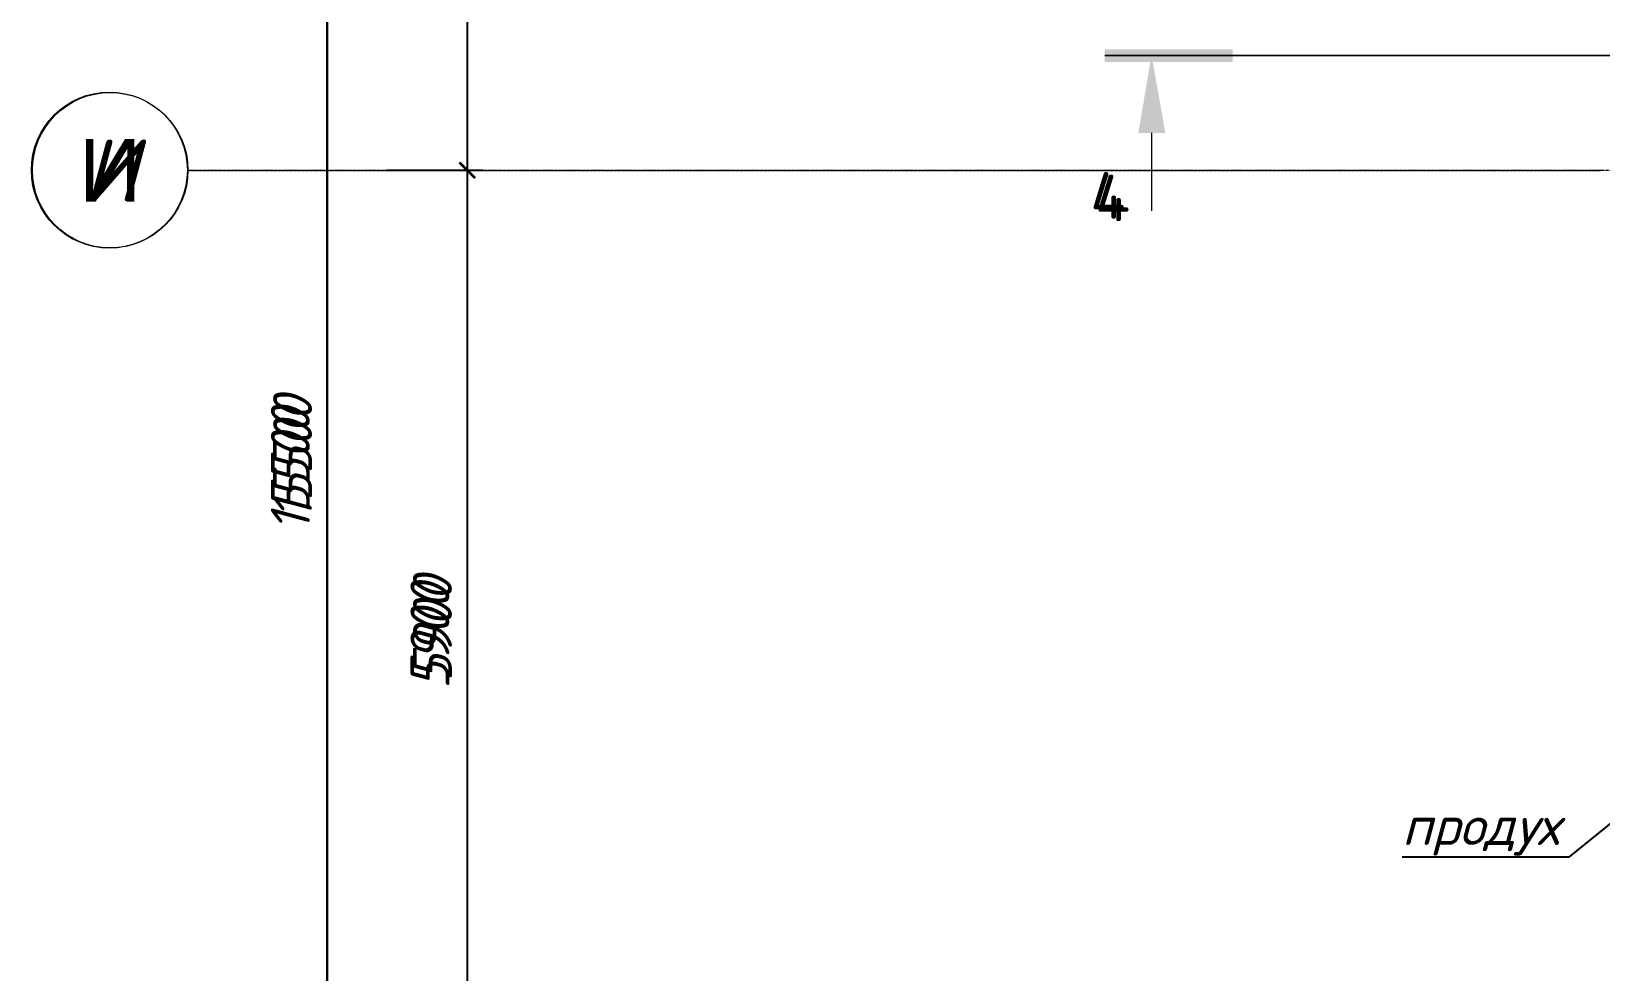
# Model space of a CAD drawing. Header units: millimetres. Extents: x -10178924 to 11692288, y -947381 to 58396.
# Drawn here: x 711602 to 721696, y -791846 to -785797 of the extents above; entities that cross this region are included whole.
import ezdxf
from ezdxf.enums import TextEntityAlignment as Align

# ---------------------------------------------------------------- set-up
doc = ezdxf.new("R2010")
doc.units = ezdxf.units.MM
doc.linetypes.add('осевая', pattern=[50.8, 31.75, -6.35, 6.35, -6.35])
doc.layers.add('PDF _PDF _Разрезы', color=7, linetype='Continuous')
doc.layers.add('PDF _Размеры осевые', color=7, linetype='Continuous', true_color=0x5d6970)
for name, color, linetype, lineweight in [('PDF _Разрезы', 7, 'Continuous', 9), ('PDF _Текст', 7, 'Continuous', 5), ('Размеры осевые', 153, 'Continuous', 9), ('Текст 0.09', 250, 'Continuous', 5)]:
    doc.layers.add(name, color=color, linetype=linetype, lineweight=lineweight)
doc.styles.add('PDF ArialMT', font='arial.ttf')
doc.styles.add('PDF GOST Common Italic', font='GOST_Common Italic.ttf')
doc.styles.add('PDF ISOCPEUR', font='isocpeur.ttf')
doc.styles.add('PDF ISOCPEUR Italic', font='isocpeui.ttf')
doc.styles.add('НТПИ_ТИ', font='isocpeui.ttf', dxfattribs={"height": 250})
doc.styles.add('Текст_М100', font='GOST_Common Italic.ttf', dxfattribs={"height": 250})
doc.dimstyles.new('Размеры_М100', dxfattribs={"dimtxt": 250, "dimasz": 100, "dimexe": 100, "dimexo": 100, "dimgap": 100, "dimtad": 1, "dimrnd": 5, "dimtxsty": 'Текст_М100', "dimblk": 'ARCHTICK', "dimcen": 250, "dimdle": 100, "dimadec": 0, "dimazin": 2, "dimtfac": 1, "dimtmove": 1, "dimatfit": 3, "dimfxl": 1, "dimarcsym": 0})

# ---------------------------------------------------------------- blocks, each defined once
blk = doc.blocks.new('_ArchTick')
at = {"color": 0, "linetype": 'ByBlock', "const_width": 0.15}
blk.add_lwpolyline([(-0.5, -0.5), (0.5, 0.5)], dxfattribs=at)
blk = doc.blocks.new('*D2698')
at = {"layer": 'Defpoints', "color": 0, "ltscale": 100, "transparency": 16777216}
for p in [(-8572, -5900), (-7952, -5900), (-8572, -11800)]:
    blk.add_point(p, dxfattribs=at)
at = {"layer": 'Размеры осевые', "color": 0, "lineweight": -2, "ltscale": 100, "transparency": 16777216}
for p, q in [((-7952, -11900), (-7952, -5800)), ((-8472, -5900), (-7852, -5900)), ((-8472, -11800), (-7852, -11800))]:
    blk.add_line(p, q, dxfattribs=at)
at = {"layer": 'Размеры осевые', "color": 0, "lineweight": -2, "ltscale": 100, "transparency": 16777216, "xscale": 100, "yscale": 100, "zscale": 100}
for p, rotation in [((-7952, -5900), 90), ((-7952, -11800), 270)]:
    blk.add_blockref('_ArchTick', p, dxfattribs=dict(at, rotation=rotation))
at = {"layer": 'Размеры осевые', "color": 0, "ltscale": 100, "transparency": 16777216, "insert": (-8177, -8850), "char_height": 250, "attachment_point": 5, "rotation": 90, "style": 'Текст_М100'}
blk.add_mtext('5900', dxfattribs=at)
blk = doc.blocks.new('*D2699')
at = {"layer": 'Defpoints', "color": 0, "ltscale": 100, "transparency": 16777216}
for p in [(-8572, 0), (-7952, 0), (-8572, -5900)]:
    blk.add_point(p, dxfattribs=at)
at = {"layer": 'Размеры осевые', "color": 0, "lineweight": -2, "ltscale": 100, "transparency": 16777216}
for p, q in [((-8472, 0), (-7852, 0)), ((-7952, -6000), (-7952, 100)), ((-8472, -5900), (-7852, -5900))]:
    blk.add_line(p, q, dxfattribs=at)
at = {"layer": 'Размеры осевые', "color": 0, "lineweight": -2, "ltscale": 100, "transparency": 16777216, "xscale": 100, "yscale": 100, "zscale": 100}
for p, rotation in [((-7952, 0), 90), ((-7952, -5900), 270)]:
    blk.add_blockref('_ArchTick', p, dxfattribs=dict(at, rotation=rotation))
at = {"layer": 'Размеры осевые', "color": 0, "ltscale": 100, "transparency": 16777216, "insert": (-8177, -2950), "char_height": 250, "attachment_point": 5, "rotation": 90, "style": 'Текст_М100'}
blk.add_mtext('5900', dxfattribs=at)
blk = doc.blocks.new('*D2701')
at = {"layer": 'Defpoints', "color": 0, "ltscale": 100, "transparency": 16777216}
for p in [(-9750, 0), (-8852, 0), (-9750, -15500)]:
    blk.add_point(p, dxfattribs=at)
at = {"layer": 'Размеры осевые', "color": 0, "lineweight": -2, "ltscale": 100, "transparency": 16777216}
for p, q in [((-9650, 0), (-8752, 0)), ((-8852, -15600), (-8852, 100)), ((-9650, -15500), (-8752, -15500))]:
    blk.add_line(p, q, dxfattribs=at)
at = {"layer": 'Размеры осевые', "color": 0, "lineweight": -2, "ltscale": 100, "transparency": 16777216, "xscale": 100, "yscale": 100, "zscale": 100}
for p, rotation in [((-8852, 0), 90), ((-8852, -15500), 270)]:
    blk.add_blockref('_ArchTick', p, dxfattribs=dict(at, rotation=rotation))
at = {"layer": 'Размеры осевые', "color": 0, "ltscale": 100, "transparency": 16777216, "insert": (-9077, -7750), "char_height": 250, "attachment_point": 5, "rotation": 90, "style": 'Текст_М100'}
blk.add_mtext('15500', dxfattribs=at)
blk = doc.blocks.new('A$C5282721b')
at = {"layer": 'PDF _Разрезы', "color": 18, "lineweight": 9, "true_color": 0x000000, "transparency": 33554687}
for points in [[(-3851.775, -5161.054), (61037.167, -5161.054)], [(-3551.207, -5660.591), (-3551.207, -6160.127)]]:
    blk.add_lwpolyline(points, dxfattribs=at)
at = {"layer": 'PDF _Разрезы', "color": 18, "true_color": 0x000000, "transparency": 33554559}
for points in [[(-3030.503, -5122.954), (-3851.775, -5122.954), (-3030.503, -5203.388)], [(-3851.775, -5122.954), (-3030.503, -5203.388), (-3851.775, -5203.388)], [(-3551.207, -5161.054), (-3462.306, -5660.591), (-3635.874, -5660.591)]]:
    blk.add_solid(points, dxfattribs=at)
at = {"layer": 'Размеры осевые', "color": 251, "linetype": 'осевая', "ltscale": 0.5, "transparency": 33554687}
blk.add_line((-9750, -5900), (57900, -5900), dxfattribs=at)
at = {"layer": 'Размеры осевые', "color": 251, "ltscale": 100, "transparency": 33554687}
blk.add_circle((-10250, -5900), 500, dxfattribs=at)
at = {"layer": 'Текст 0.09', "color": 7, "linetype": 'ByBlock', "lineweight": -2, "ltscale": 100, "transparency": 33554687}
blk.add_line((-864.379, -10315.705), (-864.739, -10315.705), dxfattribs=at)
blk.add_line((-864.379, -10315.705), (-864.739, -10315.705), dxfattribs=at)
for points in [[(-180.361, -9763.528), (-864.379, -10315.705)], [(-180.361, -9763.528), (-864.379, -10315.705)], [(-1940.018, -10315.705), (-864.739, -10315.705)], [(-1940.018, -10315.705), (-864.739, -10315.705)]]:
    blk.add_lwpolyline(points, dxfattribs=at)
at = {"layer": 'PDF _Текст', "color": 18, "true_color": 0x000000, "transparency": 33554687, "insert": (-3914.036, -6228.439), "char_height": 300, "attachment_point": 7, "style": 'PDF ISOCPEUR'}
blk.add_mtext('4', dxfattribs=at)
at = {"layer": 'Размеры осевые', "color": 251, "ltscale": 100, "transparency": 33554687, "style": 'PDF ISOCPEUR Italic'}
blk.add_text('И', height=400, dxfattribs=at).set_placement((-10250, -5900), align=Align.MIDDLE_CENTER)
at = {"layer": 'Текст 0.09', "color": 7, "ltscale": 100, "transparency": 33554687, "insert": (-1940.018, -9990.705), "char_height": 250, "attachment_point": 1, "style": 'НТПИ_ТИ'}
blk.add_mtext('продух', dxfattribs=at)
blk.add_mtext('продух', dxfattribs=at)
at = {"layer": 'Размеры осевые', "color": 251, "ltscale": 100, "transparency": 33554687}
for base, p1, p2, picture, middle in [((-8852.333, 0), (-9750, -15500), (-9750, 0), '*D2701', (-9077.333, -7750)), ((-7952.328, 0), (-8572.036, -5900), (-8572.036, 0), '*D2699', (-8177.328, -2950)), ((-7952.328, -5900), (-8572.036, -11800), (-8572.036, -5900), '*D2698', (-8177.328, -8850))]:
    dim = blk.add_linear_dim(base=base, p1=p1, p2=p2, angle=90, dimstyle='Размеры_М100', dxfattribs=at)
    dim.commit()
    dim.dimension.update_dxf_attribs({"geometry": picture, "text_midpoint": middle})

msp = doc.modelspace()

# ---------------------------------------------------------------- linework, layer by layer
at = {"layer": 'PDF _PDF _Разрезы', "lineweight": 9}
for points in [[(718506.2, -785950.9), (783388.3, -785950.9)], [(718806.8, -786450.4), (718806.8, -786950)]]:
    msp.add_lwpolyline(points, dxfattribs=at)
at = {"layer": 'PDF _PDF _Разрезы', "transparency": 33554559}
for points in [[(719327.5, -785912.8), (718506.2, -785912.8), (719327.5, -785993.2)], [(718506.2, -785912.8), (719327.5, -785993.2), (718506.2, -785993.2)], [(718806.8, -785950.9), (718895.6, -786450.4), (718722.1, -786450.4)]]:
    msp.add_solid(points, dxfattribs=at)
at = {"layer": 'PDF _Размеры осевые', "lineweight": 9}
for points in [[(713502.4, -796390.4), (713502.4, -780689.5)], [(714404.1, -786789.1), (714404.1, -780689.1)], [(714404.1, -792690.4), (714404.1, -786590.4)], [(712604.9, -786691.8), (712617.6, -786691.8)], [(712621.8, -786691.8), (712626, -786691.8)], [(712630.3, -786691.8), (712643, -786691.8)], [(712647.2, -786691.8), (712651.4, -786691.8)], [(712655.7, -786691.8), (712668.4, -786691.8)], [(712672.6, -786691.8), (712676.8, -786691.8)], [(712681.1, -786691.8), (712693.8, -786691.8)], [(712698, -786691.8), (712702.2, -786691.8)], [(712706.5, -786691.8), (712719.2, -786691.8)], [(712723.4, -786691.8), (712727.6, -786691.8)], [(712731.9, -786691.8), (712744.6, -786691.8)], [(712748.8, -786691.8), (712753, -786691.8)], [(712757.3, -786691.8), (712770, -786691.8)], [(712774.2, -786691.8), (712778.4, -786691.8)], [(712782.7, -786691.8), (712795.4, -786691.8)], [(712799.6, -786691.8), (712803.9, -786691.8)], [(712808.1, -786691.8), (712820.8, -786691.8)], [(712825, -786691.8), (712829.2, -786691.8)], [(712833.5, -786691.8), (712846.2, -786691.8)], [(712850.4, -786691.8), (712854.6, -786691.8)], [(712858.9, -786691.8), (712871.6, -786691.8)], [(712875.8, -786691.8), (712880, -786691.8)], [(712884.3, -786691.8), (712897, -786691.8)], [(712901.2, -786691.8), (712905.4, -786691.8)], [(712909.7, -786691.8), (712922.4, -786691.8)], [(712926.6, -786691.8), (712930.8, -786691.8)], [(712935.1, -786691.8), (712947.8, -786691.8)], [(712952, -786691.8), (712956.2, -786691.8)], [(712960.5, -786691.8), (712973.2, -786691.8)], [(712977.4, -786691.8), (712981.6, -786691.8)], [(712985.9, -786691.8), (712998.6, -786691.8)], [(713002.8, -786691.8), (713007.1, -786691.8)], [(713011.3, -786691.8), (713024, -786691.8)], [(713028.2, -786691.8), (713032.5, -786691.8)], [(713036.7, -786691.8), (713049.4, -786691.8)], [(713053.6, -786691.8), (713057.9, -786691.8)], [(713062.1, -786691.8), (713074.8, -786691.8)], [(713079, -786691.8), (713083.2, -786691.8)], [(713087.5, -786691.8), (713100.2, -786691.8)], [(713104.4, -786691.8), (713108.6, -786691.8)], [(713112.9, -786691.8), (713125.6, -786691.8)], [(713129.8, -786691.8), (713134, -786691.8)], [(713138.3, -786691.8), (713151, -786691.8)], [(713155.2, -786691.8), (713159.4, -786691.8)], [(713163.7, -786691.8), (713176.4, -786691.8)], [(713180.6, -786691.8), (713184.8, -786691.8)], [(713189.1, -786691.8), (713201.8, -786691.8)], [(713206, -786691.8), (713210.2, -786691.8)], [(713214.5, -786691.8), (713227.2, -786691.8)], [(713231.4, -786691.8), (713235.7, -786691.8)], [(713239.9, -786691.8), (713252.6, -786691.8)], [(713256.8, -786691.8), (713261.1, -786691.8)], [(713265.3, -786691.8), (713278, -786691.8)], [(713282.2, -786691.8), (713286.5, -786691.8)], [(713290.7, -786691.8), (713303.4, -786691.8)], [(713307.6, -786691.8), (713311.9, -786691.8)], [(713316.1, -786691.8), (713328.8, -786691.8)], [(713333, -786691.8), (713337.2, -786691.8)], [(713341.5, -786691.8), (713354.2, -786691.8)], [(713358.4, -786691.8), (713362.6, -786691.8)], [(713366.9, -786691.8), (713379.6, -786691.8)], [(713383.8, -786691.8), (713388, -786691.8)], [(713392.3, -786691.8), (713405, -786691.8)], [(713409.2, -786691.8), (713413.4, -786691.8)], [(713417.7, -786691.8), (713430.4, -786691.8)], [(713434.6, -786691.8), (713438.9, -786691.8)], [(713443.1, -786691.8), (713455.8, -786691.8)], [(713460, -786691.8), (713464.3, -786691.8)], [(713468.5, -786691.8), (713481.2, -786691.8)], [(713485.4, -786691.8), (713489.7, -786691.8)], [(713493.9, -786691.8), (713506.6, -786691.8)], [(713510.8, -786691.8), (713515.1, -786691.8)], [(713519.3, -786691.8), (713532, -786691.8)], [(713536.2, -786691.8), (713540.5, -786691.8)], [(713544.7, -786691.8), (713557.4, -786691.8)], [(713561.6, -786691.8), (713565.9, -786691.8)], [(713570.1, -786691.8), (713582.8, -786691.8)], [(713587, -786691.8), (713591.2, -786691.8)], [(713595.5, -786691.8), (713608.2, -786691.8)], [(713612.4, -786691.8), (713616.6, -786691.8)], [(713620.9, -786691.8), (713633.6, -786691.8)], [(713637.8, -786691.8), (713642.1, -786691.8)], [(713646.3, -786691.8), (713659, -786691.8)], [(713663.2, -786691.8), (713667.5, -786691.8)], [(713671.7, -786691.8), (713684.4, -786691.8)], [(713688.6, -786691.8), (713692.9, -786691.8)], [(713697.1, -786691.8), (713709.8, -786691.8)], [(713714, -786691.8), (713718.3, -786691.8)], [(713722.5, -786691.8), (713735.2, -786691.8)], [(713739.4, -786691.8), (713743.7, -786691.8)], [(713747.9, -786691.8), (713760.6, -786691.8)], [(713764.8, -786691.8), (713769.1, -786691.8)], [(713773.3, -786691.8), (713786, -786691.8)], [(713790.2, -786691.8), (713794.5, -786691.8)], [(713798.7, -786691.8), (713811.4, -786691.8)], [(713815.6, -786691.8), (713819.9, -786691.8)], [(713824.1, -786691.8), (713836.8, -786691.8)], [(713841, -786691.8), (713845.2, -786691.8)], [(713849.5, -786691.8), (713862.2, -786691.8)], [(713866.4, -786691.8), (713870.7, -786691.8)], [(713874.9, -786691.8), (713887.6, -786691.8)], [(713891.8, -786691.8), (713896.1, -786691.8)], [(713900.3, -786691.8), (713913, -786691.8)], [(713917.2, -786691.8), (713921.5, -786691.8)], [(713925.7, -786691.8), (713938.4, -786691.8)], [(713942.6, -786691.8), (713946.9, -786691.8)], [(713951.1, -786691.8), (713963.8, -786691.8)], [(713968, -786691.8), (713972.3, -786691.8)], [(713976.5, -786691.8), (713989.2, -786691.8)], [(713993.4, -786691.8), (713997.7, -786691.8)], [(714001.9, -786691.8), (714014.6, -786691.8)], [(714018.8, -786691.8), (714023.1, -786691.8)], [(714027.3, -786691.8), (714040, -786691.8)], [(714044.2, -786691.8), (714048.5, -786691.8)], [(714052.7, -786691.8), (714065.4, -786691.8)], [(714069.6, -786691.8), (714073.9, -786691.8)], [(714078.1, -786691.8), (714090.8, -786691.8)], [(714095, -786691.8), (714099.3, -786691.8)], [(714103.5, -786691.8), (714116.2, -786691.8)], [(714120.4, -786691.8), (714124.7, -786691.8)], [(714128.9, -786691.8), (714141.6, -786691.8)], [(714145.8, -786691.8), (714150.1, -786691.8)], [(714154.3, -786691.8), (714167, -786691.8)], [(714171.2, -786691.8), (714175.5, -786691.8)], [(714179.7, -786691.8), (714192.4, -786691.8)], [(714196.6, -786691.8), (714200.9, -786691.8)], [(714205.1, -786691.8), (714217.8, -786691.8)], [(714222, -786691.8), (714226.3, -786691.8)], [(714230.5, -786691.8), (714243.2, -786691.8)], [(714247.4, -786691.8), (714251.7, -786691.8)], [(714255.9, -786691.8), (714268.6, -786691.8)], [(714272.8, -786691.8), (714277.1, -786691.8)], [(714281.3, -786691.8), (714294, -786691.8)], [(714298.2, -786691.8), (714302.5, -786691.8)], [(714306.7, -786691.8), (714319.4, -786691.8)], [(714323.6, -786691.8), (714327.9, -786691.8)], [(714332.1, -786691.8), (714344.8, -786691.8)], [(714349, -786691.8), (714353.3, -786691.8)], [(714357.5, -786691.8), (714370.2, -786691.8)], [(714374.4, -786691.8), (714378.7, -786691.8)], [(714382.9, -786691.8), (714395.6, -786691.8)], [(714399.8, -786691.8), (714404.1, -786691.8)], [(714408.3, -786691.8), (714421, -786691.8)], [(714425.2, -786691.8), (714429.5, -786691.8)], [(714433.7, -786691.8), (714446.4, -786691.8)], [(714450.6, -786691.8), (714454.9, -786691.8)], [(714459.1, -786691.8), (714471.8, -786691.8)], [(714476, -786691.8), (714480.3, -786691.8)], [(714484.5, -786691.8), (714497.2, -786691.8)], [(714501.4, -786691.8), (714505.7, -786691.8)], [(714509.9, -786691.8), (714522.6, -786691.8)], [(714526.8, -786691.8), (714531.1, -786691.8)], [(714535.3, -786691.8), (714548, -786691.8)], [(714552.2, -786691.8), (714556.5, -786691.8)], [(714560.7, -786691.8), (714573.4, -786691.8)], [(714577.6, -786691.8), (714581.9, -786691.8)], [(714586.1, -786691.8), (714598.8, -786691.8)], [(714603, -786691.8), (714607.3, -786691.8)], [(714611.5, -786691.8), (714624.2, -786691.8)], [(714628.4, -786691.8), (714632.7, -786691.8)], [(714636.9, -786691.8), (714649.6, -786691.8)], [(714653.8, -786691.8), (714658.1, -786691.8)], [(714662.3, -786691.8), (714675, -786691.8)], [(714679.2, -786691.8), (714683.5, -786691.8)], [(714687.7, -786691.8), (714700.4, -786691.8)], [(714704.6, -786691.8), (714708.9, -786691.8)], [(714713.1, -786691.8), (714725.8, -786691.8)], [(714730, -786691.8), (714734.3, -786691.8)], [(714738.5, -786691.8), (714751.2, -786691.8)], [(714755.4, -786691.8), (714759.7, -786691.8)], [(714763.9, -786691.8), (714776.6, -786691.8)], [(714780.8, -786691.8), (714785.1, -786691.8)], [(714789.3, -786691.8), (714802, -786691.8)], [(714806.2, -786691.8), (714810.5, -786691.8)], [(714814.7, -786691.8), (714827.4, -786691.8)], [(714831.6, -786691.8), (714835.9, -786691.8)], [(714840.1, -786691.8), (714852.8, -786691.8)], [(714857, -786691.8), (714861.3, -786691.8)], [(714865.5, -786691.8), (714878.2, -786691.8)], [(714882.4, -786691.8), (714886.7, -786691.8)], [(714890.9, -786691.8), (714903.6, -786691.8)], [(714907.8, -786691.8), (714912.1, -786691.8)], [(714916.3, -786691.8), (714929, -786691.8)], [(714933.2, -786691.8), (714937.5, -786691.8)], [(714941.7, -786691.8), (714954.4, -786691.8)], [(714958.6, -786691.8), (714962.9, -786691.8)], [(714967.1, -786691.8), (714979.8, -786691.8)], [(714984, -786691.8), (714988.3, -786691.8)], [(714992.5, -786691.8), (715005.2, -786691.8)], [(715009.4, -786691.8), (715013.7, -786691.8)], [(715017.9, -786691.8), (715030.6, -786691.8)], [(715034.8, -786691.8), (715039.1, -786691.8)], [(715043.3, -786691.8), (715056, -786691.8)], [(715060.2, -786691.8), (715064.5, -786691.8)], [(715068.7, -786691.8), (715081.4, -786691.8)], [(715085.6, -786691.8), (715089.9, -786691.8)], [(715094.1, -786691.8), (715106.8, -786691.8)], [(715111, -786691.8), (715115.3, -786691.8)], [(715119.5, -786691.8), (715132.2, -786691.8)], [(715136.4, -786691.8), (715140.7, -786691.8)], [(715144.9, -786691.8), (715157.6, -786691.8)], [(715161.8, -786691.8), (715166.1, -786691.8)], [(715170.3, -786691.8), (715183, -786691.8)], [(715187.2, -786691.8), (715191.5, -786691.8)], [(715195.7, -786691.8), (715208.4, -786691.8)], [(715212.6, -786691.8), (715216.9, -786691.8)], [(715221.1, -786691.8), (715233.8, -786691.8)], [(715238, -786691.8), (715242.3, -786691.8)], [(715246.5, -786691.8), (715259.2, -786691.8)], [(715263.4, -786691.8), (715267.7, -786691.8)], [(715271.9, -786691.8), (715284.6, -786691.8)], [(715288.8, -786691.8), (715293.1, -786691.8)], [(715297.3, -786691.8), (715310, -786691.8)], [(715314.2, -786691.8), (715318.5, -786691.8)], [(715322.7, -786691.8), (715335.4, -786691.8)], [(715339.6, -786691.8), (715343.9, -786691.8)], [(715348.1, -786691.8), (715360.8, -786691.8)], [(715365, -786691.8), (715369.3, -786691.8)], [(715373.5, -786691.8), (715386.2, -786691.8)], [(715390.4, -786691.8), (715394.7, -786691.8)], [(715398.9, -786691.8), (715411.6, -786691.8)], [(715415.8, -786691.8), (715420.1, -786691.8)], [(715424.3, -786691.8), (715437, -786691.8)], [(715441.2, -786691.8), (715445.5, -786691.8)], [(715449.7, -786691.8), (715462.4, -786691.8)], [(715466.6, -786691.8), (715470.9, -786691.8)], [(715475.1, -786691.8), (715487.8, -786691.8)], [(715492, -786691.8), (715496.3, -786691.8)], [(715500.5, -786691.8), (715513.2, -786691.8)], [(715517.4, -786691.8), (715521.7, -786691.8)], [(715525.9, -786691.8), (715538.6, -786691.8)], [(715542.8, -786691.8), (715547.1, -786691.8)], [(715551.3, -786691.8), (715564, -786691.8)], [(715568.2, -786691.8), (715572.5, -786691.8)], [(715576.7, -786691.8), (715589.4, -786691.8)], [(715593.6, -786691.8), (715597.9, -786691.8)], [(715602.1, -786691.8), (715614.8, -786691.8)], [(715619, -786691.8), (715623.3, -786691.8)], [(715627.5, -786691.8), (715640.2, -786691.8)], [(715644.4, -786691.8), (715648.7, -786691.8)], [(715652.9, -786691.8), (715665.6, -786691.8)], [(715669.8, -786691.8), (715674.1, -786691.8)], [(715678.3, -786691.8), (715691, -786691.8)], [(715695.2, -786691.8), (715699.5, -786691.8)], [(715703.7, -786691.8), (715716.4, -786691.8)], [(715720.6, -786691.8), (715724.9, -786691.8)], [(715729.1, -786691.8), (715741.8, -786691.8)], [(715746, -786691.8), (715750.3, -786691.8)], [(715754.5, -786691.8), (715767.2, -786691.8)], [(715771.4, -786691.8), (715775.7, -786691.8)], [(715779.9, -786691.8), (715792.6, -786691.8)], [(715796.8, -786691.8), (715801.1, -786691.8)], [(715805.3, -786691.8), (715818, -786691.8)], [(715822.2, -786691.8), (715826.5, -786691.8)], [(715830.7, -786691.8), (715843.4, -786691.8)], [(715847.6, -786691.8), (715851.9, -786691.8)], [(715856.1, -786691.8), (715868.8, -786691.8)], [(715873, -786691.8), (715877.3, -786691.8)], [(715881.5, -786691.8), (715894.2, -786691.8)], [(715898.4, -786691.8), (715902.7, -786691.8)], [(715906.9, -786691.8), (715919.6, -786691.8)], [(715923.8, -786691.8), (715928.1, -786691.8)], [(715932.3, -786691.8), (715945, -786691.8)], [(715949.2, -786691.8), (715953.5, -786691.8)], [(715957.7, -786691.8), (715970.4, -786691.8)], [(715974.6, -786691.8), (715978.9, -786691.8)], [(715983.1, -786691.8), (715995.8, -786691.8)], [(716000, -786691.8), (716004.3, -786691.8)], [(716008.5, -786691.8), (716021.2, -786691.8)], [(716025.4, -786691.8), (716029.7, -786691.8)], [(716033.9, -786691.8), (716046.6, -786691.8)], [(716050.8, -786691.8), (716055.1, -786691.8)], [(716059.3, -786691.8), (716072, -786691.8)], [(716076.2, -786691.8), (716080.5, -786691.8)], [(716084.7, -786691.8), (716097.4, -786691.8)], [(716101.6, -786691.8), (716105.9, -786691.8)], [(716110.1, -786691.8), (716122.8, -786691.8)], [(716127, -786691.8), (716131.3, -786691.8)], [(716135.5, -786691.8), (716148.2, -786691.8)], [(716152.4, -786691.8), (716156.7, -786691.8)], [(716160.9, -786691.8), (716173.6, -786691.8)], [(716177.8, -786691.8), (716182.1, -786691.8)], [(716186.3, -786691.8), (716199, -786691.8)], [(716203.2, -786691.8), (716207.5, -786691.8)], [(716211.7, -786691.8), (716224.4, -786691.8)], [(716228.6, -786691.8), (716232.9, -786691.8)], [(716237.1, -786691.8), (716249.8, -786691.8)], [(716254, -786691.8), (716258.3, -786691.8)], [(716262.5, -786691.8), (716275.2, -786691.8)], [(716279.4, -786691.8), (716283.7, -786691.8)], [(716287.9, -786691.8), (716300.6, -786691.8)], [(716304.8, -786691.8), (716309.1, -786691.8)], [(716313.3, -786691.8), (716326, -786691.8)], [(716330.2, -786691.8), (716334.5, -786691.8)], [(716338.7, -786691.8), (716351.4, -786691.8)], [(716355.6, -786691.8), (716359.9, -786691.8)], [(716364.1, -786691.8), (716376.8, -786691.8)], [(716381, -786691.8), (716385.3, -786691.8)], [(716389.5, -786691.8), (716402.2, -786691.8)], [(716406.4, -786691.8), (716410.7, -786691.8)], [(716414.9, -786691.8), (716427.6, -786691.8)], [(716431.8, -786691.8), (716436.1, -786691.8)], [(716440.3, -786691.8), (716453, -786691.8)], [(716457.2, -786691.8), (716461.5, -786691.8)], [(716465.7, -786691.8), (716478.4, -786691.8)], [(716482.6, -786691.8), (716486.9, -786691.8)], [(716491.1, -786691.8), (716503.8, -786691.8)], [(716508, -786691.8), (716512.3, -786691.8)], [(716516.5, -786691.8), (716529.2, -786691.8)], [(716533.4, -786691.8), (716537.7, -786691.8)], [(716541.9, -786691.8), (716554.6, -786691.8)], [(716558.8, -786691.8), (716563.1, -786691.8)], [(716567.3, -786691.8), (716580, -786691.8)], [(716584.2, -786691.8), (716588.5, -786691.8)], [(716592.7, -786691.8), (716605.4, -786691.8)], [(716609.6, -786691.8), (716613.9, -786691.8)], [(716618.1, -786691.8), (716630.8, -786691.8)], [(716635, -786691.8), (716639.3, -786691.8)], [(716643.5, -786691.8), (716656.2, -786691.8)], [(716660.4, -786691.8), (716664.7, -786691.8)], [(716668.9, -786691.8), (716681.6, -786691.8)], [(716685.8, -786691.8), (716690.1, -786691.8)], [(716694.3, -786691.8), (716707, -786691.8)], [(716711.2, -786691.8), (716715.5, -786691.8)], [(716719.7, -786691.8), (716732.4, -786691.8)], [(716736.6, -786691.8), (716740.9, -786691.8)], [(716745.1, -786691.8), (716757.8, -786691.8)], [(716762, -786691.8), (716766.3, -786691.8)], [(716770.5, -786691.8), (716783.2, -786691.8)], [(716787.4, -786691.8), (716791.7, -786691.8)], [(716795.9, -786691.8), (716808.6, -786691.8)], [(716812.8, -786691.8), (716817.1, -786691.8)], [(716821.3, -786691.8), (716834, -786691.8)], [(716838.2, -786691.8), (716842.5, -786691.8)], [(716846.7, -786691.8), (716859.4, -786691.8)], [(716863.6, -786691.8), (716867.9, -786691.8)], [(716872.1, -786691.8), (716884.8, -786691.8)], [(716889, -786691.8), (716893.3, -786691.8)], [(716897.5, -786691.8), (716910.2, -786691.8)], [(716914.4, -786691.8), (716918.7, -786691.8)], [(716922.9, -786691.8), (716935.6, -786691.8)], [(716939.8, -786691.8), (716944.1, -786691.8)], [(716948.3, -786691.8), (716961, -786691.8)], [(716965.2, -786691.8), (716969.5, -786691.8)], [(716973.7, -786691.8), (716986.4, -786691.8)], [(716990.6, -786691.8), (716994.9, -786691.8)], [(716999.1, -786691.8), (717011.8, -786691.8)], [(717016, -786691.8), (717020.3, -786691.8)], [(717024.5, -786691.8), (717037.2, -786691.8)], [(717041.4, -786691.8), (717045.7, -786691.8)], [(717049.9, -786691.8), (717062.6, -786691.8)], [(717066.8, -786691.8), (717071.1, -786691.8)], [(717075.3, -786691.8), (717088, -786691.8)], [(717092.2, -786691.8), (717096.5, -786691.8)], [(717100.7, -786691.8), (717113.4, -786691.8)], [(717117.6, -786691.8), (717121.9, -786691.8)], [(717126.1, -786691.8), (717138.8, -786691.8)], [(717143, -786691.8), (717147.3, -786691.8)], [(717151.5, -786691.8), (717164.2, -786691.8)], [(717168.4, -786691.8), (717172.7, -786691.8)], [(717176.9, -786691.8), (717189.6, -786691.8)], [(717193.8, -786691.8), (717198.1, -786691.8)], [(717202.3, -786691.8), (717215, -786691.8)], [(717219.2, -786691.8), (717223.5, -786691.8)], [(717227.7, -786691.8), (717240.4, -786691.8)], [(717244.6, -786691.8), (717248.9, -786691.8)], [(717253.1, -786691.8), (717265.8, -786691.8)], [(717270, -786691.8), (717274.3, -786691.8)], [(717278.5, -786691.8), (717291.2, -786691.8)], [(717295.4, -786691.8), (717299.7, -786691.8)], [(717303.9, -786691.8), (717316.6, -786691.8)], [(717320.8, -786691.8), (717325.1, -786691.8)], [(717329.3, -786691.8), (717342, -786691.8)], [(717346.2, -786691.8), (717350.5, -786691.8)], [(717354.7, -786691.8), (717367.4, -786691.8)], [(717371.6, -786691.8), (717375.9, -786691.8)], [(717380.1, -786691.8), (717392.8, -786691.8)], [(717397, -786691.8), (717401.3, -786691.8)], [(717405.5, -786691.8), (717418.2, -786691.8)], [(717422.4, -786691.8), (717426.7, -786691.8)], [(717430.9, -786691.8), (717443.6, -786691.8)], [(717447.9, -786691.8), (717452.1, -786691.8)], [(717456.3, -786691.8), (717469, -786691.8)], [(717473.2, -786691.8), (717477.5, -786691.8)], [(717481.7, -786691.8), (717494.4, -786691.8)], [(717498.6, -786691.8), (717502.9, -786691.8)], [(717507.1, -786691.8), (717519.8, -786691.8)], [(717524, -786691.8), (717528.3, -786691.8)], [(717532.5, -786691.8), (717545.2, -786691.8)], [(717549.4, -786691.8), (717553.7, -786691.8)], [(717557.9, -786691.8), (717570.6, -786691.8)], [(717574.8, -786691.8), (717579.1, -786691.8)], [(717583.3, -786691.8), (717596, -786691.8)], [(717600.2, -786691.8), (717604.5, -786691.8)], [(717608.7, -786691.8), (717621.4, -786691.8)], [(717625.6, -786691.8), (717629.9, -786691.8)], [(717634.1, -786691.8), (717646.8, -786691.8)], [(717651, -786691.8), (717655.3, -786691.8)], [(717659.5, -786691.8), (717672.2, -786691.8)], [(717676.5, -786691.8), (717680.7, -786691.8)], [(717684.9, -786691.8), (717697.6, -786691.8)], [(717701.9, -786691.8), (717706.1, -786691.8)], [(717710.3, -786691.8), (717723, -786691.8)], [(717727.3, -786691.8), (717731.5, -786691.8)], [(717735.7, -786691.8), (717748.4, -786691.8)], [(717752.6, -786691.8), (717756.9, -786691.8)], [(717761.1, -786691.8), (717773.8, -786691.8)], [(717778, -786691.8), (717782.3, -786691.8)], [(717786.5, -786691.8), (717799.2, -786691.8)], [(717803.4, -786691.8), (717807.7, -786691.8)], [(717811.9, -786691.8), (717824.6, -786691.8)], [(717828.8, -786691.8), (717833.1, -786691.8)], [(717837.3, -786691.8), (717850, -786691.8)], [(717854.2, -786691.8), (717858.5, -786691.8)], [(717862.7, -786691.8), (717875.4, -786691.8)], [(717879.7, -786691.8), (717883.9, -786691.8)], [(717888.1, -786691.8), (717900.8, -786691.8)], [(717905.1, -786691.8), (717909.3, -786691.8)], [(717913.5, -786691.8), (717926.2, -786691.8)], [(717930.5, -786691.8), (717934.7, -786691.8)], [(717938.9, -786691.8), (717951.6, -786691.8)], [(717955.9, -786691.8), (717960.1, -786691.8)], [(717964.3, -786691.8), (717977, -786691.8)], [(717981.3, -786691.8), (717985.5, -786691.8)], [(717989.7, -786691.8), (718002.4, -786691.8)], [(718006.6, -786691.8), (718010.9, -786691.8)], [(718015.1, -786691.8), (718027.8, -786691.8)], [(718032, -786691.8), (718036.3, -786691.8)], [(718040.5, -786691.8), (718053.2, -786691.8)], [(718057.4, -786691.8), (718061.7, -786691.8)], [(718065.9, -786691.8), (718078.6, -786691.8)], [(718082.9, -786691.8), (718087.1, -786691.8)], [(718091.3, -786691.8), (718104, -786691.8)], [(718108.3, -786691.8), (718112.5, -786691.8)], [(718116.7, -786691.8), (718129.4, -786691.8)], [(718133.7, -786691.8), (718137.9, -786691.8)], [(718142.1, -786691.8), (718154.8, -786691.8)], [(718159.1, -786691.8), (718163.3, -786691.8)], [(718167.5, -786691.8), (718180.2, -786691.8)], [(718184.5, -786691.8), (718188.7, -786691.8)], [(718192.9, -786691.8), (718205.6, -786691.8)], [(718209.9, -786691.8), (718214.1, -786691.8)], [(718218.3, -786691.8), (718231, -786691.8)], [(718235.3, -786691.8), (718239.5, -786691.8)], [(718243.7, -786691.8), (718256.4, -786691.8)], [(718260.6, -786691.8), (718264.9, -786691.8)], [(718269.1, -786691.8), (718281.8, -786691.8)], [(718286, -786691.8), (718290.3, -786691.8)], [(718294.5, -786691.8), (718307.2, -786691.8)], [(718311.5, -786691.8), (718315.7, -786691.8)], [(718319.9, -786691.8), (718332.6, -786691.8)], [(718336.9, -786691.8), (718341.1, -786691.8)], [(718345.3, -786691.8), (718358, -786691.8)], [(718362.3, -786691.8), (718366.5, -786691.8)], [(718370.7, -786691.8), (718383.4, -786691.8)], [(718387.7, -786691.8), (718391.9, -786691.8)], [(718396.1, -786691.8), (718408.8, -786691.8)], [(718413.1, -786691.8), (718417.3, -786691.8)], [(718421.5, -786691.8), (718434.2, -786691.8)], [(718438.5, -786691.8), (718442.7, -786691.8)], [(718446.9, -786691.8), (718459.6, -786691.8)], [(718463.9, -786691.8), (718468.1, -786691.8)], [(718472.3, -786691.8), (718485, -786691.8)], [(718489.3, -786691.8), (718493.5, -786691.8)], [(718497.7, -786691.8), (718510.4, -786691.8)], [(718514.7, -786691.8), (718518.9, -786691.8)], [(718523.1, -786691.8), (718535.8, -786691.8)], [(718540.1, -786691.8), (718544.3, -786691.8)], [(718548.5, -786691.8), (718561.2, -786691.8)], [(718565.5, -786691.8), (718569.7, -786691.8)], [(718573.9, -786691.8), (718586.6, -786691.8)], [(718590.9, -786691.8), (718595.1, -786691.8)], [(718599.3, -786691.8), (718612, -786691.8)], [(718616.3, -786691.8), (718620.5, -786691.8)], [(718624.7, -786691.8), (718637.4, -786691.8)], [(718641.7, -786691.8), (718645.9, -786691.8)], [(718650.1, -786691.8), (718662.8, -786691.8)], [(718667.1, -786691.8), (718671.3, -786691.8)], [(718675.5, -786691.8), (718688.2, -786691.8)], [(718692.5, -786691.8), (718696.7, -786691.8)], [(718700.9, -786691.8), (718713.6, -786691.8)], [(718717.9, -786691.8), (718722.1, -786691.8)], [(718726.3, -786691.8), (718739, -786691.8)], [(718743.3, -786691.8), (718747.5, -786691.8)], [(718751.7, -786691.8), (718764.4, -786691.8)], [(718768.7, -786691.8), (718772.9, -786691.8)], [(718777.1, -786691.8), (718789.8, -786691.8)], [(718794.1, -786691.8), (718798.3, -786691.8)], [(718802.5, -786691.8), (718815.2, -786691.8)], [(718819.5, -786691.8), (718823.7, -786691.8)], [(718827.9, -786691.8), (718840.6, -786691.8)], [(718844.9, -786691.8), (718849.1, -786691.8)], [(718853.3, -786691.8), (718866, -786691.8)], [(718870.3, -786691.8), (718874.5, -786691.8)], [(718878.7, -786691.8), (718891.4, -786691.8)], [(718895.7, -786691.8), (718899.9, -786691.8)], [(718904.1, -786691.8), (718916.8, -786691.8)], [(718921.1, -786691.8), (718925.3, -786691.8)], [(718929.5, -786691.8), (718942.2, -786691.8)], [(718946.5, -786691.8), (718950.7, -786691.8)], [(718954.9, -786691.8), (718967.6, -786691.8)], [(718971.9, -786691.8), (718976.1, -786691.8)], [(718980.3, -786691.8), (718993, -786691.8)], [(718997.3, -786691.8), (719001.5, -786691.8)], [(719005.7, -786691.8), (719018.4, -786691.8)], [(719022.7, -786691.8), (719026.9, -786691.8)], [(719031.1, -786691.8), (719043.8, -786691.8)], [(719048.1, -786691.8), (719052.3, -786691.8)], [(719056.5, -786691.8), (719069.2, -786691.8)], [(719073.5, -786691.8), (719077.7, -786691.8)], [(719081.9, -786691.8), (719094.6, -786691.8)], [(719098.9, -786691.8), (719103.1, -786691.8)], [(719107.3, -786691.8), (719120, -786691.8)], [(719124.3, -786691.8), (719128.5, -786691.8)], [(719132.7, -786691.8), (719145.4, -786691.8)], [(719149.7, -786691.8), (719153.9, -786691.8)], [(719158.1, -786691.8), (719170.8, -786691.8)], [(719175.1, -786691.8), (719179.3, -786691.8)], [(719183.5, -786691.8), (719196.2, -786691.8)], [(719200.5, -786691.8), (719204.7, -786691.8)], [(719208.9, -786691.8), (719221.6, -786691.8)], [(719225.9, -786691.8), (719230.1, -786691.8)], [(719234.3, -786691.8), (719247, -786691.8)], [(719251.3, -786691.8), (719255.5, -786691.8)], [(719259.7, -786691.8), (719272.4, -786691.8)], [(719276.7, -786691.8), (719280.9, -786691.8)], [(719285.1, -786691.8), (719297.8, -786691.8)], [(719302.1, -786691.8), (719306.3, -786691.8)], [(719310.5, -786691.8), (719323.2, -786691.8)], [(719327.5, -786691.8), (719331.7, -786691.8)], [(719335.9, -786691.8), (719348.6, -786691.8)], [(719352.9, -786691.8), (719357.1, -786691.8)], [(719361.3, -786691.8), (719374, -786691.8)], [(719378.3, -786691.8), (719382.5, -786691.8)], [(719386.7, -786691.8), (719399.4, -786691.8)], [(719403.7, -786691.8), (719407.9, -786691.8)], [(719412.1, -786691.8), (719424.8, -786691.8)], [(719429.1, -786691.8), (719433.3, -786691.8)], [(719437.5, -786691.8), (719450.2, -786691.8)], [(719454.5, -786691.8), (719458.7, -786691.8)], [(719462.9, -786691.8), (719475.6, -786691.8)], [(719479.9, -786691.8), (719484.1, -786691.8)], [(719488.3, -786691.8), (719501, -786691.8)], [(719505.3, -786691.8), (719509.5, -786691.8)], [(719513.7, -786691.8), (719526.4, -786691.8)], [(719530.7, -786691.8), (719534.9, -786691.8)], [(719539.1, -786691.8), (719551.8, -786691.8)], [(719556.1, -786691.8), (719560.3, -786691.8)], [(719564.5, -786691.8), (719577.2, -786691.8)], [(719581.5, -786691.8), (719585.7, -786691.8)], [(719589.9, -786691.8), (719602.6, -786691.8)], [(719606.9, -786691.8), (719611.1, -786691.8)], [(719615.3, -786691.8), (719628, -786691.8)], [(719632.3, -786691.8), (719636.5, -786691.8)], [(719640.7, -786691.8), (719653.4, -786691.8)], [(719657.7, -786691.8), (719661.9, -786691.8)], [(719666.1, -786691.8), (719678.8, -786691.8)], [(719683.1, -786691.8), (719687.3, -786691.8)], [(719691.5, -786691.8), (719704.2, -786691.8)], [(719708.5, -786691.8), (719712.7, -786691.8)], [(719716.9, -786691.8), (719729.6, -786691.8)], [(719733.9, -786691.8), (719738.1, -786691.8)], [(719742.3, -786691.8), (719755, -786691.8)], [(719759.3, -786691.8), (719763.5, -786691.8)], [(719767.7, -786691.8), (719780.4, -786691.8)], [(719784.7, -786691.8), (719788.9, -786691.8)], [(719793.1, -786691.8), (719805.8, -786691.8)], [(719810.1, -786691.8), (719814.3, -786691.8)], [(719818.5, -786691.8), (719831.2, -786691.8)], [(719835.5, -786691.8), (719839.7, -786691.8)], [(719843.9, -786691.8), (719856.6, -786691.8)], [(719860.9, -786691.8), (719865.1, -786691.8)], [(719869.3, -786691.8), (719882, -786691.8)], [(719886.3, -786691.8), (719890.5, -786691.8)], [(719894.7, -786691.8), (719907.4, -786691.8)], [(719911.7, -786691.8), (719915.9, -786691.8)], [(719920.1, -786691.8), (719932.8, -786691.8)], [(719937.1, -786691.8), (719941.3, -786691.8)], [(719945.5, -786691.8), (719958.2, -786691.8)], [(719962.5, -786691.8), (719966.7, -786691.8)], [(719970.9, -786691.8), (719983.6, -786691.8)], [(719987.9, -786691.8), (719992.1, -786691.8)], [(719996.3, -786691.8), (720009, -786691.8)], [(720013.3, -786691.8), (720017.5, -786691.8)], [(720021.7, -786691.8), (720034.4, -786691.8)], [(720038.7, -786691.8), (720042.9, -786691.8)], [(720047.1, -786691.8), (720059.8, -786691.8)], [(720064.1, -786691.8), (720068.3, -786691.8)], [(720072.5, -786691.8), (720085.2, -786691.8)], [(720089.5, -786691.8), (720093.7, -786691.8)], [(720097.9, -786691.8), (720110.6, -786691.8)], [(720114.9, -786691.8), (720119.1, -786691.8)], [(720123.3, -786691.8), (720136, -786691.8)], [(720140.3, -786691.8), (720144.5, -786691.8)], [(720148.7, -786691.8), (720161.4, -786691.8)], [(720165.7, -786691.8), (720169.9, -786691.8)], [(720174.1, -786691.8), (720186.8, -786691.8)], [(720191.1, -786691.8), (720195.3, -786691.8)], [(720199.5, -786691.8), (720212.2, -786691.8)], [(720216.5, -786691.8), (720220.7, -786691.8)], [(720224.9, -786691.8), (720237.6, -786691.8)], [(720241.9, -786691.8), (720246.1, -786691.8)], [(720250.3, -786691.8), (720263, -786691.8)], [(720267.3, -786691.8), (720271.5, -786691.8)], [(720275.7, -786691.8), (720288.4, -786691.8)], [(720292.7, -786691.8), (720296.9, -786691.8)], [(720301.1, -786691.8), (720313.8, -786691.8)], [(720318.1, -786691.8), (720322.3, -786691.8)], [(720326.5, -786691.8), (720339.2, -786691.8)], [(720343.5, -786691.8), (720347.7, -786691.8)], [(720351.9, -786691.8), (720364.6, -786691.8)], [(720368.9, -786691.8), (720373.1, -786691.8)], [(720377.3, -786691.8), (720390, -786691.8)], [(720394.3, -786691.8), (720398.5, -786691.8)], [(720402.7, -786691.8), (720415.4, -786691.8)], [(720419.7, -786691.8), (720423.9, -786691.8)], [(720428.1, -786691.8), (720440.8, -786691.8)], [(720445.1, -786691.8), (720449.3, -786691.8)], [(720453.5, -786691.8), (720466.2, -786691.8)], [(720470.5, -786691.8), (720474.7, -786691.8)], [(720478.9, -786691.8), (720491.6, -786691.8)], [(720495.9, -786691.8), (720500.1, -786691.8)], [(720504.3, -786691.8), (720517, -786691.8)], [(720521.3, -786691.8), (720525.5, -786691.8)], [(720529.7, -786691.8), (720542.4, -786691.8)], [(720546.7, -786691.8), (720550.9, -786691.8)], [(720555.1, -786691.8), (720567.8, -786691.8)], [(720572.1, -786691.8), (720576.3, -786691.8)], [(720580.5, -786691.8), (720593.2, -786691.8)], [(720597.5, -786691.8), (720601.7, -786691.8)], [(720605.9, -786691.8), (720618.6, -786691.8)], [(720622.9, -786691.8), (720627.1, -786691.8)], [(720631.3, -786691.8), (720644, -786691.8)], [(720648.3, -786691.8), (720652.5, -786691.8)], [(720656.7, -786691.8), (720669.4, -786691.8)], [(720673.7, -786691.8), (720677.9, -786691.8)], [(720682.1, -786691.8), (720694.8, -786691.8)], [(720699.1, -786691.8), (720703.3, -786691.8)], [(720707.5, -786691.8), (720720.2, -786691.8)], [(720724.5, -786691.8), (720728.7, -786691.8)], [(720732.9, -786691.8), (720745.6, -786691.8)], [(720749.9, -786691.8), (720754.1, -786691.8)], [(720758.3, -786691.8), (720771, -786691.8)], [(720775.3, -786691.8), (720779.5, -786691.8)], [(720783.7, -786691.8), (720796.4, -786691.8)], [(720800.7, -786691.8), (720804.9, -786691.8)], [(720809.1, -786691.8), (720821.8, -786691.8)], [(720826.1, -786691.8), (720830.3, -786691.8)], [(720834.5, -786691.8), (720847.2, -786691.8)], [(720851.5, -786691.8), (720855.7, -786691.8)], [(720859.9, -786691.8), (720872.6, -786691.8)], [(720876.9, -786691.8), (720881.1, -786691.8)], [(720885.3, -786691.8), (720898, -786691.8)], [(720902.3, -786691.8), (720906.5, -786691.8)], [(720910.7, -786691.8), (720923.4, -786691.8)], [(720927.7, -786691.8), (720931.9, -786691.8)], [(720936.1, -786691.8), (720948.8, -786691.8)], [(720953.1, -786691.8), (720957.3, -786691.8)], [(720961.5, -786691.8), (720974.2, -786691.8)], [(720978.5, -786691.8), (720982.7, -786691.8)], [(720986.9, -786691.8), (720999.6, -786691.8)], [(721003.9, -786691.8), (721008.1, -786691.8)], [(721012.3, -786691.8), (721025, -786691.8)], [(721029.3, -786691.8), (721033.5, -786691.8)], [(721037.7, -786691.8), (721050.4, -786691.8)], [(721054.7, -786691.8), (721058.9, -786691.8)], [(721063.1, -786691.8), (721075.8, -786691.8)], [(721080.1, -786691.8), (721084.3, -786691.8)], [(721088.5, -786691.8), (721101.2, -786691.8)], [(721105.5, -786691.8), (721109.7, -786691.8)], [(721113.9, -786691.8), (721126.6, -786691.8)], [(721130.9, -786691.8), (721135.1, -786691.8)], [(721139.3, -786691.8), (721152, -786691.8)], [(721156.3, -786691.8), (721160.5, -786691.8)], [(721164.7, -786691.8), (721177.4, -786691.8)], [(721181.7, -786691.8), (721185.9, -786691.8)], [(721190.1, -786691.8), (721202.8, -786691.8)], [(721207.1, -786691.8), (721211.3, -786691.8)], [(721215.5, -786691.8), (721228.2, -786691.8)], [(721232.5, -786691.8), (721236.7, -786691.8)], [(721240.9, -786691.8), (721253.6, -786691.8)], [(721257.9, -786691.8), (721262.1, -786691.8)], [(721266.3, -786691.8), (721279, -786691.8)], [(721283.3, -786691.8), (721287.5, -786691.8)], [(721291.7, -786691.8), (721304.4, -786691.8)], [(721308.7, -786691.8), (721312.9, -786691.8)], [(721317.1, -786691.8), (721329.8, -786691.8)], [(721334.1, -786691.8), (721338.3, -786691.8)], [(721342.5, -786691.8), (721355.2, -786691.8)], [(721359.5, -786691.8), (721363.7, -786691.8)], [(721367.9, -786691.8), (721380.6, -786691.8)], [(721384.9, -786691.8), (721389.1, -786691.8)], [(721393.3, -786691.8), (721406, -786691.8)], [(721410.3, -786691.8), (721414.5, -786691.8)], [(721418.7, -786691.8), (721431.4, -786691.8)], [(721435.7, -786691.8), (721439.9, -786691.8)], [(721444.1, -786691.8), (721456.8, -786691.8)], [(721461.1, -786691.8), (721465.3, -786691.8)], [(721469.5, -786691.8), (721482.2, -786691.8)], [(721486.5, -786691.8), (721490.7, -786691.8)], [(721494.9, -786691.8), (721507.6, -786691.8)], [(721511.9, -786691.8), (721516.1, -786691.8)], [(721520.3, -786691.8), (721533, -786691.8)], [(721537.3, -786691.8), (721541.5, -786691.8)], [(721545.7, -786691.8), (721558.4, -786691.8)], [(721562.7, -786691.8), (721566.9, -786691.8)], [(721571.1, -786691.8), (721583.8, -786691.8)], [(721588.1, -786691.8), (721592.3, -786691.8)], [(721596.5, -786691.8), (721609.2, -786691.8)], [(721613.5, -786691.8), (721617.7, -786691.8)], [(721621.9, -786691.8), (721634.6, -786691.8)], [(721638.9, -786691.8), (721643.1, -786691.8)], [(721647.3, -786691.8), (721660, -786691.8)], [(721664.3, -786691.8), (721668.5, -786691.8)], [(721672.7, -786691.8), (721685.4, -786691.8)], [(721689.7, -786691.8), (721693.9, -786691.8)]]:
    msp.add_lwpolyline(points, dxfattribs=at)
msp.add_lwpolyline([(714505.6, -786691.8), (713883.4, -786691.8)], close=True, dxfattribs=at)
msp.add_circle((712103.3, -786689.6), 501.6, dxfattribs=at)
at = {"layer": 'PDF _Размеры осевые', "transparency": 33554559}
for points in [[(714459.1, -786734.1), (714349, -786645.2), (714357.5, -786636.7)], [(714357.5, -786636.7), (714349, -786645.2), (714459.1, -786734.1)], [(714450.6, -786746.8), (714459.1, -786734.1), (714349, -786645.2)], [(714349, -786645.2), (714459.1, -786734.1), (714450.6, -786746.8)]]:
    msp.add_solid(points, dxfattribs=at)

# ---------------------------------------------------------------- block references
msp.add_blockref('A$C5282721b', (722358.6, -780790.4))

# ---------------------------------------------------------------- texts
at = {"layer": 'PDF _Текст', "color": 251, "true_color": 0x5d6970, "insert": (711906.4, -786691), "char_height": 402.3, "attachment_point": 4, "style": 'PDF ArialMT'}
msp.add_mtext('И', dxfattribs=at)
at = {"layer": 'PDF _Текст', "insert": (718413.1, -786852.7), "char_height": 300, "attachment_point": 4, "style": 'PDF ISOCPEUR'}
msp.add_mtext('4', dxfattribs=at)
at = {"layer": 'PDF _Текст', "color": 251, "true_color": 0x5d6970, "char_height": 250, "attachment_point": 4, "rotation": 90, "style": 'PDF GOST Common Italic'}
for s, insert in [('15500', (713267.7, -789015.9)), ('5900', (714165.1, -790027.6))]:
    msp.add_mtext(s, dxfattribs=dict(at, insert=insert))

doc.saveas('drawing.dxf')
